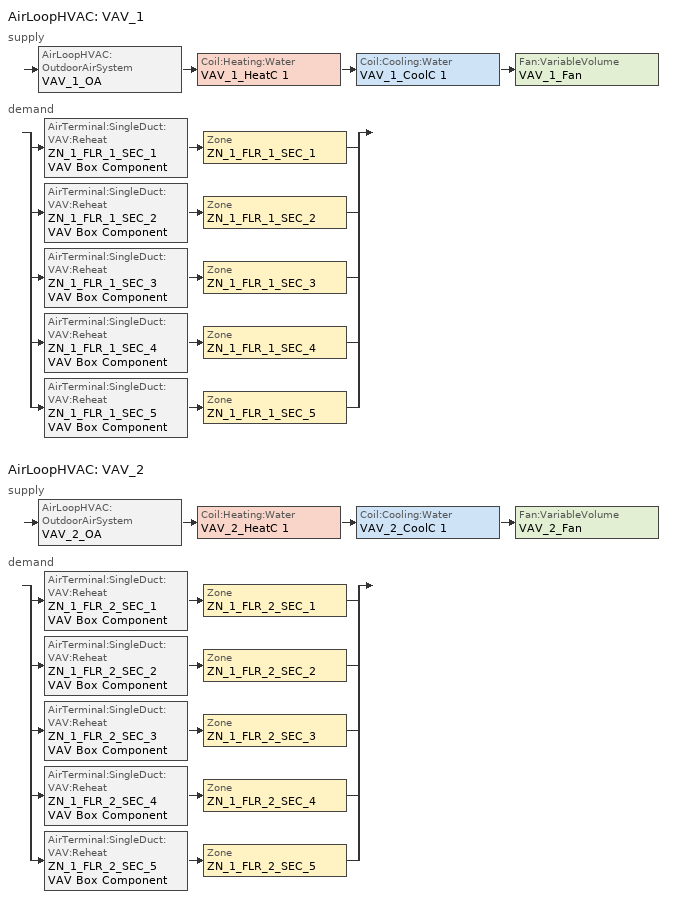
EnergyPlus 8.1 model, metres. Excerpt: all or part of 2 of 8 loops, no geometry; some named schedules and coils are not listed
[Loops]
AirLoopHVAC 'VAV_1'
 supply: AirLoopHVAC:OutdoorAirSystem 'VAV_1_OA' > Coil:Heating:Water 'VAV_1_HeatC 1' > Coil:Cooling:Water 'VAV_1_CoolC 1' > Fan:VariableVolume 'VAV_1_Fan'
 demand: split
  | AirTerminal:SingleDuct:VAV:Reheat 'ZN_1_FLR_1_SEC_1 VAV Box Component' > Zone 'ZN_1_FLR_1_SEC_1'
  | AirTerminal:SingleDuct:VAV:Reheat 'ZN_1_FLR_1_SEC_2 VAV Box Component' > Zone 'ZN_1_FLR_1_SEC_2'
  | AirTerminal:SingleDuct:VAV:Reheat 'ZN_1_FLR_1_SEC_3 VAV Box Component' > Zone 'ZN_1_FLR_1_SEC_3'
  | AirTerminal:SingleDuct:VAV:Reheat 'ZN_1_FLR_1_SEC_4 VAV Box Component' > Zone 'ZN_1_FLR_1_SEC_4'
  | AirTerminal:SingleDuct:VAV:Reheat 'ZN_1_FLR_1_SEC_5 VAV Box Component' > Zone 'ZN_1_FLR_1_SEC_5'
AirLoopHVAC 'VAV_2'
 supply: AirLoopHVAC:OutdoorAirSystem 'VAV_2_OA' > Coil:Heating:Water 'VAV_2_HeatC 1' > Coil:Cooling:Water 'VAV_2_CoolC 1' > Fan:VariableVolume 'VAV_2_Fan'
 demand: split
  | AirTerminal:SingleDuct:VAV:Reheat 'ZN_1_FLR_2_SEC_1 VAV Box Component' > Zone 'ZN_1_FLR_2_SEC_1'
  | AirTerminal:SingleDuct:VAV:Reheat 'ZN_1_FLR_2_SEC_2 VAV Box Component' > Zone 'ZN_1_FLR_2_SEC_2'
  | AirTerminal:SingleDuct:VAV:Reheat 'ZN_1_FLR_2_SEC_3 VAV Box Component' > Zone 'ZN_1_FLR_2_SEC_3'
  | AirTerminal:SingleDuct:VAV:Reheat 'ZN_1_FLR_2_SEC_4 VAV Box Component' > Zone 'ZN_1_FLR_2_SEC_4'
  | AirTerminal:SingleDuct:VAV:Reheat 'ZN_1_FLR_2_SEC_5 VAV Box Component' > Zone 'ZN_1_FLR_2_SEC_5'
[ZoneList]
OptStartZoneList VAV_1: ZN_1_FLR_1_SEC_1, ZN_1_FLR_1_SEC_2, ZN_1_FLR_1_SEC_3, ZN_1_FLR_1_SEC_4, ZN_1_FLR_1_SEC_5
OptStartZoneList VAV_2: ZN_1_FLR_2_SEC_1, ZN_1_FLR_2_SEC_2, ZN_1_FLR_2_SEC_3, ZN_1_FLR_2_SEC_4, ZN_1_FLR_2_SEC_5
[DesignSpecification:OutdoorAir] Outdoor Air Method=Flow/Area; Outdoor Air Flow per Person {m3/s-person}=0
Name | Outdoor Air Flow per Zone Floor Area {m3/s-m2}
SZ DSOA ZN_1_FLR_1_SEC_1; SZ DSOA ZN_1_FLR_2_SEC_1; SZ DSOA ZN_1_FLR_1_SEC_2; SZ DSOA ZN_1_FLR_2_SEC_2; SZ DSOA ZN_1_FLR_1_SEC_3; SZ DSOA ZN_1_FLR_2_SEC_3; SZ DSOA ZN_1_FLR_2_SEC_4; SZ DSOA ZN_1_FLR_1_SEC_5; SZ DSOA ZN_1_FLR_2_SEC_5 | 0.00043
SZ DSOA ZN_1_FLR_1_SEC_4 | 0.0016
[Sizing:Zone] Zone Cooling Design Supply Air Temperature Input Method=SupplyAirTemperature; Zone Cooling Design Supply Air Temperature {C}=12.8; Zone Heating Design Supply Air Temperature Input Method=SupplyAirTemperature; Zone Heating Design Supply Air Temperature {C}=40; Zone Cooling Design Supply Air Humidity Ratio {kgWater/kgDryAir}=0.0085; Zone Heating Design Supply Air Humidity Ratio {kgWater/kgDryAir}=0.008; Cooling Design Air Flow Method=DesignDay; Cooling Minimum Air Flow Fraction=0; Heating Design Air Flow Method=DesignDay; Heating Design Air Flow Rate {m3/s}=0
Name | Design Specification Outdoor Air Object
ZN_1_FLR_1_SEC_1 | SZ DSOA ZN_1_FLR_1_SEC_1
ZN_1_FLR_2_SEC_1 | SZ DSOA ZN_1_FLR_2_SEC_1
ZN_1_FLR_1_SEC_2 | SZ DSOA ZN_1_FLR_1_SEC_2
ZN_1_FLR_2_SEC_2 | SZ DSOA ZN_1_FLR_2_SEC_2
ZN_1_FLR_1_SEC_3 | SZ DSOA ZN_1_FLR_1_SEC_3
ZN_1_FLR_2_SEC_3 | SZ DSOA ZN_1_FLR_2_SEC_3
ZN_1_FLR_1_SEC_4 | SZ DSOA ZN_1_FLR_1_SEC_4
ZN_1_FLR_2_SEC_4 | SZ DSOA ZN_1_FLR_2_SEC_4
ZN_1_FLR_1_SEC_5 | SZ DSOA ZN_1_FLR_1_SEC_5
ZN_1_FLR_2_SEC_5 | SZ DSOA ZN_1_FLR_2_SEC_5
[Sizing:System] Type of Load to Size On=Sensible; Design Outdoor Air Flow Rate {m3/s}=autosize; Minimum System Air Flow Ratio=0.3; Preheat Design Temperature {C}=7; Preheat Design Humidity Ratio {kgWater/kgDryAir}=0.008; Precool Design Temperature {C}=12.8; Precool Design Humidity Ratio {kgWater/kgDryAir}=0.008; Central Cooling Design Supply Air Temperature {C}=12.8; Central Heating Design Supply Air Temperature {C}=12.8; Sizing Option=Coincident; 100% Outdoor Air in Cooling=No; 100% Outdoor Air in Heating=No; Central Cooling Design Supply Air Humidity Ratio {kgWater/kgDryAir}=0.0085; Central Heating Design Supply Air Humidity Ratio {kgWater/kgDryAir}=0.008; Cooling Design Air Flow Method=DesignDay; Cooling Design Air Flow Rate {m3/s}=0; Heating Design Air Flow Method=DesignDay; Heating Design Air Flow Rate {m3/s}=0; System Outdoor Air Method=ZoneSum
VAV_1; VAV_2
[ZoneControl:Thermostat] Control Type Schedule=Dual Zone Control Type Sched
Name | Zone or ZoneList | Control 1
ZN_1_FLR_1_SEC_1 Thermostat | ZN_1_FLR_1_SEC_1 | ZN_1_FLR_1_SEC_1 DualSPSched
ZN_1_FLR_2_SEC_1 Thermostat | ZN_1_FLR_2_SEC_1 | ZN_1_FLR_2_SEC_1 DualSPSched
ZN_1_FLR_1_SEC_2 Thermostat | ZN_1_FLR_1_SEC_2 | ZN_1_FLR_1_SEC_2 DualSPSched
ZN_1_FLR_2_SEC_2 Thermostat | ZN_1_FLR_2_SEC_2 | ZN_1_FLR_2_SEC_2 DualSPSched
ZN_1_FLR_1_SEC_3 Thermostat | ZN_1_FLR_1_SEC_3 | ZN_1_FLR_1_SEC_3 DualSPSched
ZN_1_FLR_2_SEC_3 Thermostat | ZN_1_FLR_2_SEC_3 | ZN_1_FLR_2_SEC_3 DualSPSched
ZN_1_FLR_1_SEC_4 Thermostat | ZN_1_FLR_1_SEC_4 | ZN_1_FLR_1_SEC_4 DualSPSched
ZN_1_FLR_2_SEC_4 Thermostat | ZN_1_FLR_2_SEC_4 | ZN_1_FLR_2_SEC_4 DualSPSched
ZN_1_FLR_1_SEC_5 Thermostat | ZN_1_FLR_1_SEC_5 | ZN_1_FLR_1_SEC_5 DualSPSched
ZN_1_FLR_2_SEC_5 Thermostat | ZN_1_FLR_2_SEC_5 | ZN_1_FLR_2_SEC_5 DualSPSched
[ThermostatSetpoint:DualSetpoint] Heating Setpoint Temperature Schedule=HTGSETP_SCH_Base_ExtendedHVAC; Cooling Setpoint Temperature Schedule=CLGSETP_SCH_Base_ExtendedHVAC
ZN_1_FLR_1_SEC_1 DualSPSched; ZN_1_FLR_2_SEC_1 DualSPSched; ZN_1_FLR_1_SEC_2 DualSPSched; ZN_1_FLR_2_SEC_2 DualSPSched; ZN_1_FLR_1_SEC_3 DualSPSched; ZN_1_FLR_2_SEC_3 DualSPSched; ZN_1_FLR_1_SEC_4 DualSPSched; ZN_1_FLR_2_SEC_4 DualSPSched; ZN_1_FLR_1_SEC_5 DualSPSched; ZN_1_FLR_2_SEC_5 DualSPSched
[AirTerminal:SingleDuct:VAV:Reheat] Availability Schedule=ALWAYS_ON; Zone Minimum Air Flow Input Method=Constant; Constant Minimum Air Flow Fraction=0.4; Maximum Hot Water or Steam Flow Rate {m3/s}=AUTOSIZE; Minimum Hot Water or Steam Flow Rate {m3/s}=0; Convergence Tolerance=0.001; Damper Heating Action=Normal
Name | Maximum Air Flow Rate {m3/s} | Reheat Coil
ZN_1_FLR_1_SEC_1 VAV Box Component | 1.65777 | ZN_1_FLR_1_SEC_1 VAV Box Reheat Coil
ZN_1_FLR_2_SEC_1 VAV Box Component | 4.80185 | ZN_1_FLR_2_SEC_1 VAV Box Reheat Coil
ZN_1_FLR_1_SEC_2 VAV Box Component | 1.89202 | ZN_1_FLR_1_SEC_2 VAV Box Reheat Coil
ZN_1_FLR_2_SEC_2 VAV Box Component | 5.08592 | ZN_1_FLR_2_SEC_2 VAV Box Reheat Coil
ZN_1_FLR_1_SEC_3 VAV Box Component | 1.60603 | ZN_1_FLR_1_SEC_3 VAV Box Reheat Coil
ZN_1_FLR_2_SEC_3 VAV Box Component | 4.69054 | ZN_1_FLR_2_SEC_3 VAV Box Reheat Coil
ZN_1_FLR_1_SEC_4 VAV Box Component | 2.79746 | ZN_1_FLR_1_SEC_4 VAV Box Reheat Coil
ZN_1_FLR_2_SEC_4 VAV Box Component | 5.17415 | ZN_1_FLR_2_SEC_4 VAV Box Reheat Coil
ZN_1_FLR_1_SEC_5 VAV Box Component | 7.34184 | ZN_1_FLR_1_SEC_5 VAV Box Reheat Coil
ZN_1_FLR_2_SEC_5 VAV Box Component | 24.6747 | ZN_1_FLR_2_SEC_5 VAV Box Reheat Coil
[Zone equipment]
ZN_1_FLR_1_SEC_1: ZN_1_FLR_1_SEC_1 VAV Box Component
ZN_1_FLR_2_SEC_1: ZN_1_FLR_2_SEC_1 VAV Box Component
ZN_1_FLR_1_SEC_2: ZN_1_FLR_1_SEC_2 VAV Box Component
ZN_1_FLR_2_SEC_2: ZN_1_FLR_2_SEC_2 VAV Box Component
ZN_1_FLR_1_SEC_3: ZN_1_FLR_1_SEC_3 VAV Box Component
ZN_1_FLR_2_SEC_3: ZN_1_FLR_2_SEC_3 VAV Box Component
ZN_1_FLR_1_SEC_4: ZN_1_FLR_1_SEC_4 VAV Box Component
ZN_1_FLR_2_SEC_4: ZN_1_FLR_2_SEC_4 VAV Box Component
ZN_1_FLR_1_SEC_5: ZN_1_FLR_1_SEC_5 Exhaust Fan, ZN_1_FLR_1_SEC_5 VAV Box Component
ZN_1_FLR_2_SEC_5: ZN_1_FLR_2_SEC_5 Exhaust Fan, ZN_1_FLR_2_SEC_5 VAV Box Component
[Fan:VariableVolume] Fan Total Efficiency=0.42; Pressure Rise {Pa}=1500; Fan Power Minimum Flow Rate Input Method=FixedFlowRate; Fan Power Minimum Air Flow Rate {m3/s}=0; Motor Efficiency=0.64; Motor In Airstream Fraction=0.25; Fan Power Coefficient 1=0.0704289; Fan Power Coefficient 2=0.38533; Fan Power Coefficient 3=-0.460864; Fan Power Coefficient 4=1.0092; Fan Power Coefficient 5=0
Name | Availability Schedule | Maximum Flow Rate {m3/s}
VAV_1_Fan | HVACOperationSchd VAV_1 | 13.57617
VAV_2_Fan | HVACOperationSchd VAV_2 | 40.9824
[Fan:ZoneExhaust] Availability Schedule=ExFanOperSchd; Fan Total Efficiency=0.45; Pressure Rise {Pa}=187.5; Maximum Flow Rate {m3/s}=1.06
ZN_1_FLR_1_SEC_5 Exhaust Fan; ZN_1_FLR_2_SEC_5 Exhaust Fan
[Coil:Cooling:Water] Availability Schedule=ALWAYS_ON; Design Water Flow Rate {m3/s}=autosize; Design Air Flow Rate {m3/s}=AUTOSIZE; Design Inlet Water Temperature {C}=AUTOSIZE; Design Inlet Air Temperature {C}=AUTOSIZE; Design Outlet Air Temperature {C}=AUTOSIZE; Design Inlet Air Humidity Ratio {kgWater/kgDryAir}=AUTOSIZE; Design Outlet Air Humidity Ratio {kgWater/kgDryAir}=AUTOSIZE; Type of Analysis=SimpleAnalysis; Heat Exchanger Configuration=CrossFlow
VAV_1_CoolC 1; VAV_2_CoolC 1
[Coil:Heating:Water] Availability Schedule=ALWAYS_ON; U-Factor Times Area Value {W/K}=AUTOSIZE; Maximum Water Flow Rate {m3/s}=AUTOSIZE; Performance Input Method=UFactorTimesAreaAndDesignWaterFlowRate
VAV_1_HeatC 1; VAV_2_HeatC 1
[Controller:WaterCoil] Control Variable=Temperature; Actuator Variable=Flow; Maximum Actuated Flow {m3/s}=AUTOSIZE; Minimum Actuated Flow {m3/s}=0
Name | Action | Controller Convergence Tolerance {deltaC}
VAV_1_HeatC 1_Controller; VAV_2_HeatC 1_Controller | Normal | 0.0001
VAV_1_CoolC 1_Controller; VAV_2_CoolC 1_Controller | Reverse | autosize
[Controller:OutdoorAir] Minimum Outdoor Air Flow Rate {m3/s}=AUTOSIZE; Maximum Outdoor Air Flow Rate {m3/s}=AUTOSIZE; Economizer Control Type=NoEconomizer; Economizer Control Action Type=ModulateFlow; Economizer Maximum Limit Enthalpy {J/kg}=55824; Lockout Type=NoLockout; Minimum Limit Type=FixedMinimum; Minimum Outdoor Air Schedule=MinOA_Sched_Base; Minimum Fraction of Outdoor Air Schedule=MinOAFracSch_Base; Maximum Fraction of Outdoor Air Schedule=MaxOAFracSch_Adv; Control High Indoor Humidity Based on Outdoor Humidity Ratio=No
VAV_1_OA_Controller; VAV_2_OA_Controller
[AirLoopHVAC] Design Supply Air Flow Rate {m3/s}=AUTOSIZE
VAV_1; VAV_2
[AirLoopHVAC:ReturnPlenum]
Name | Zone
ZN_1_FLR_1_Return_Plenum | ZN_1_FLR_1_Plenum
ZN_1_FLR_2_Return_Plenum | ZN_1_FLR_2_Plenum
[EnergyManagementSystem:Sensor]
Name | Output:Variable or Output:Meter Index Key | Output:Variable or Output:Meter
VAV1_MA_Temp | VAV_1_OA-VAV_1_HeatC 1Node | System Node Temperature
VAV2_MA_Temp | VAV_2_OA-VAV_2_HeatC 1Node | System Node Temperature
VAV1_Sec1_Htg | ZN_1_FLR_1_SEC_1 VAV Box Reheat Coil | Heating Coil Heating Rate
VAV1_Sec2_Htg | ZN_1_FLR_1_SEC_2 VAV Box Reheat Coil | Heating Coil Heating Rate
VAV1_Sec3_Htg | ZN_1_FLR_1_SEC_3 VAV Box Reheat Coil | Heating Coil Heating Rate
VAV1_Sec4_Htg | ZN_1_FLR_1_SEC_4 VAV Box Reheat Coil | Heating Coil Heating Rate
VAV1_Sec5_Htg | ZN_1_FLR_1_SEC_5 VAV Box Reheat Coil | Heating Coil Heating Rate
VAV2_Sec1_Htg | ZN_1_FLR_2_SEC_1 VAV Box Reheat Coil | Heating Coil Heating Rate
VAV2_Sec2_Htg | ZN_1_FLR_2_SEC_2 VAV Box Reheat Coil | Heating Coil Heating Rate
VAV2_Sec3_Htg | ZN_1_FLR_2_SEC_3 VAV Box Reheat Coil | Heating Coil Heating Rate
VAV2_Sec4_Htg | ZN_1_FLR_2_SEC_4 VAV Box Reheat Coil | Heating Coil Heating Rate
VAV2_Sec5_Htg | ZN_1_FLR_2_SEC_5 VAV Box Reheat Coil | Heating Coil Heating Rate
[EnergyManagementSystem:Actuator] Actuated Component Type=System Node Setpoint; Actuated Component Control Type=Temperature Setpoint
Name | Actuated Component Unique
VAV1_HeatC_TempSP | VAV_1_HeatC 1-VAV_1_CoolC 1Node
VAV2_HeatC_TempSP | VAV_2_HeatC 1-VAV_2_CoolC 1Node
[EnergyManagementSystem:Program]
PumpRunCtl2: IF CH2_Status==0; SET Chiller2PumpStatus = 0; SET Chiller2PumpFlow = 0; ELSE; SET Chiller2PumpStatus = 1; SET Chiller2PumpFlow = Chiller2PumpDesignFlow; ENDIF; IF B2_Status==0; SET Boiler2PumpStatus=0; SET Boiler2PumpFlow=0; ELSE; SET Boiler2PumpStatus = 1; SET Boiler2PumpFlow = Boiler2PumpDesignFlow; ENDIF; IF CH1_Status>0; SET Pump_Sch_Actuator2 = 1; ELSE; SET Pump_Sch_Actuator2= 0; ENDIF
Optimal_Stop: SET SaturdayHVACEnd=18-DaylightSavings; SET WeekdayHVACEnd=22-DaylightSavings; SET MinimumEarlyStop=1; SET HSetpOcc=21.7; SET HSetback=18.3; SET CSetpOcc=22.8; SET CSetback=26.7; IF DayOfWeek==7; SET MinimumStop=SaturdayHVACEnd-MinimumEarlyStop; ENDIF; IF DayOfWeek<7 && DayOfWeek>1 && Holiday==0; SET MinimumStop=WeekdayHVACEnd-MinimumEarlyStop; ENDIF; SET HVAC_OP=NULL; SET HSet=NULL; SET CSet=Null; SET MinOA=Null; SET Infil=Null; IF  CurrentTime>=MinimumStop && DayOfWeek>1 && Holiday==0; IF  OAT<=2 || OAT>28; SET HourPlus=MinimumEarlyStop; ELSEIF OAT<=12; SET HourPlus= MinimumEarlyStop*(12-OAT)/10; ELSEIF OAT<=18; SET HourPlus=0; ELSE; SET HourPlus = MinimumEarlyStop*(OAT-18)/10; ENDIF; IF CurrentTime<=MinimumStop+HourPlus; SET HVAC_OP=1; SET HSet=HSetpOcc; SET CSet=CSetpOcc; SET Infil=0.25; SET MinOA=0.15; ELSE; SET HVAC_OP=0; SET HSet=HSetback; SET CSet=CSetback; SET Infil=1; SET MinOA=0.1; ENDIF; ENDIF
[EnergyManagementSystem:OutputVariable] Type of Data in Variable=Averaged; Update Frequency=SystemTimestep; EMS Program or Subroutine=Optimal_Stop
Name | EMS Variable
HVAC_OP | HVAC_OP
HSet | HSet
CSet | CSet
MinimumStop | MinimumStop
HourPlus | HourPlus
OAT | OAT
[AvailabilityManager:OptimumStart] Applicability Schedule=Optimal Start Availability Schd; Control Type=MaximumofZoneList; Maximum Value for Optimum Start Time {hr}=3; Control Algorithm=AdaptiveASHRAE; Constant Temperature Gradient during Cooling {deltaC/hr}=3; Constant Temperature Gradient during Heating {deltaC/hr}=2; Initial Temperature Gradient during Cooling {deltaC/hr}=3; Initial Temperature Gradient during Heating {deltaC/hr}=2; Number of Previous Days {days}=2
Name | Fan Schedule | Control Zone | Zone List
VAV_1 Optimal Start | HVACOperationSchd VAV_1 | ZN_1_FLR_1_SEC_1 | OptStartZoneList VAV_1
VAV_2 Optimal Start | HVACOperationSchd VAV_2 | ZN_1_FLR_2_SEC_1 | OptStartZoneList VAV_2
[AvailabilityManager:NightCycle] Applicability Schedule=Night Cycle Availability; Control Type=CycleOnAny; Thermostat Tolerance {deltaC}=1; Cycling Run Time {s}=1800
Name | Fan Schedule Nam | Fan Schedule
VAV_1 Availability Manager | HVACOperationSchd VAV_1
VAV_2 Availability Manager |  | HVACOperationSchd VAV_2
VAV_3 Availability Manager |  | HVACOperationSchd VAV_3
[SetpointManager:Scheduled] Control Variable=Temperature; Schedule=Fixed-Supply-Air-Temp-Sch
Name | Setpoint Node or NodeList
VAV_1 SAT setpoint | VAV_1 Supply Equipment Outlet Node
VAV_2 SAT setpoint | VAV_2 Supply Equipment Outlet Node
[SetpointManager:MixedAir] Control Variable=Temperature
Name | Setpoint Node or NodeList
VAV_1_HeatC 1 SAT Manager | VAV_1_HeatC 1-VAV_1_CoolC 1Node
VAV_1_CoolC 1 SAT Manager | VAV_1_CoolC 1-VAV_1_FanNode
VAV_1_OAMixed Air Temp Manager | VAV_1_OA-VAV_1_HeatC 1Node
VAV_2_HeatC 1 SAT Manager | VAV_2_HeatC 1-VAV_2_CoolC 1Node
VAV_2_CoolC 1 SAT Manager | VAV_2_CoolC 1-VAV_2_FanNode
VAV_2_OAMixed Air Temp Manager | VAV_2_OA-VAV_2_HeatC 1Node
[ElectricLoadCenter:Transformer]
Transformer 1: Availability Schedule=ALWAYS_ON; Transformer Usage=PowerInFromGrid; Rated Capacity {VA}=300000; Phase=3; Conductor Material=Aluminum; Full Load Temperature Rise {C}=150; Fraction of Eddy Current Losses=0.1; Performance Input Method=NominalEfficiency; Nameplate Efficiency=0.95; Per Unit Load for Nameplate Efficiency=0.35; Reference Temperature for Nameplate Efficiency {C}=75; Consider Transformer Loss for Utility Cost=Yes; Meter 1=InteriorEquipment:Electricity
[FaultModel:TemperatureSensorOffset:OutdoorAir] Availability Schedule=ALWAYS_ON; Temperature Sensor Offset {deltaC}=3
Name | Controller Object
VAV1 OA Sensor Bias | VAV_1_OA_Controller
VAV2 OA Sensor Bias | VAV_2_OA_Controller
[FaultModel:TemperatureSensorOffset:ReturnAir] Availability Schedule=ALWAYS_ON; Temperature Sensor Offset {deltaC}=-3
Name | Controller Object
VAV1 RA Sensor Bias | VAV_1_OA_Controller
VAV2 RA Sensor Bias | VAV_2_OA_Controller
[UtilityCost:Tariff]
Name | Output Meter | Conversion Factor Choice | Time of Use Period Schedule | Season Schedule | Demand Window Length | Monthly Charge or Variable | Group
VirginiaElec_GS-3LargeOnPeak | Electricity:Facility | kWh | VirginiaElectTOUSched | VirginiaElectSeasonSched | HalfHour | 119.8 | Comm Elect
VirginiaElec_GS-2MediumDemand; VirginiaElec_GS-1SmallGenServ | Electricity:Facility | kWh |  | VirginiaElectSeasonSched | HalfHour | 11.47 | Comm Elect
VA_EIAMonthlyRateGas | Gas:Facility | MCF |  |  |  | 0 | Comm Gas
[UtilityCost:Qualify] Variable=TotalDemand; Season=Annual; Threshold Test=Count
Name | Tariff | Qualify Type | Threshold Value or Variable | Number of Months
MinDemand500kw | VirginiaElec_GS-3LargeOnPeak | Minimum | 500 | 12
MaxDemand500kw | VirginiaElec_GS-2MediumDemand | Maximum | 500 | 1
MinDemand30kw | VirginiaElec_GS-2MediumDemand | Minimum | 30 | 12
MaxDemand30kw | VirginiaElec_GS-1SmallGenServ | Maximum | 30 | 1
[UtilityCost:Charge:Simple] Season=Annual
Name | Tariff | Source Variable | Category Variable | Cost per Unit Value or Variable
AnnualOn-PeakEnergyCharge | VirginiaElec_GS-3LargeOnPeak | PeakEnergy | EnergyCharges | 0.004
AnnualOffPeakEnergyCharge | VirginiaElec_GS-3LargeOnPeak | OffPeakEnergy | EnergyCharges | 0.0027
AnnualAllDayAEnergyCharge | VirginiaElec_GS-3LargeOnPeak | totalEnergy | EnergyCharges | 0.0176
AnnualAllDayBEnergyCharge | VirginiaElec_GS-3LargeOnPeak | totalEnergy | EnergyCharges | 0.0014
AnnualDistributionDemandCharge | VirginiaElec_GS-3LargeOnPeak | totalDemand | DemandCharges | 2.12
OnPeakElectSuppyDemandCharge | VirginiaElec_GS-3LargeOnPeak | peakDemand | DemandCharges | 12.154
AnnualElecSupplyAdjDemandCharge | VirginiaElec_GS-3LargeOnPeak | totalDemand | DemandCharges | -0.64
taxofsixPercent | VirginiaElec_GS-3LargeOnPeak | SubTotal | Taxes | 0.06
AnnualFuelRiderAEnergyCharge | VirginiaElec_GS-2MediumDemand | totalEnergy | EnergyCharges | 0.0176
AnnualFuelRiderBEnergyCharge | VirginiaElec_GS-2MediumDemand | totalEnergy | EnergyCharges | 0.0014
AnnualDistributionDemandCharge | VirginiaElec_GS-2MediumDemand | totalDemand | DemandCharges | 3.387
[Schedule:Compact]
MinOAFracSch_Base: Through: 12/31, For: Weekdays, Until: 05:00, 0.15, Until: 22:00, 0.15, Until: 24:00, 0.15, For: Saturday, Until: 05:00, 0.15, Until: 18:00, 0.15, Until: 24:00, 0.15, For: SummerDesignDay WinterDesignDay, Until: 05:00, 0.15, Until: 22:00, 0.15, Until: 24:00, 0.15, For: Sunday Holidays AllOtherDays, Until: 05:00, 0.15, Until: 18:00, 0.15, Until: 24:00, 0.15
MaxOAFracSch_Adv: Through: 12/31, For: AllDays, Until: 24:00, 0.95
HVACOperationSchd VAV_1; HVACOperationSchd VAV_2: Through: 12/31, For: Weekdays SummerDesignDay WinterDesignDay, Until: 08:00, 0, Until: 22:00, 1, Until: 24:00, 0, For: Saturday, Until: 08:00, 0, Until: 18:00, 1, Until: 24:00, 0, For: Sunday Holidays AllOtherDays, Until: 07:00, 0, Until: 18:00, 0, Until: 24:00, 0
Optimal Start Availability Schd: Through: 12/31, For: Weekdays SummerDesignDay WinterDesignDay, Until: 05:00, 0, Until: 8:00, 1, Until: 24:00, 0, For: Saturday, Until: 05:00, 0, Until: 08:00, 1, Until: 24:00, 0, For: Sunday Holidays AllOtherDays, Until: 07:00, 0, Until: 18:00, 0, Until: 24:00, 0
ExFanOperSchd: Through: 12/31, For: Weekdays SummerDesignDay WinterDesignDay, Until: 05:00, 1, Until: 22:00, 1, Until: 24:00, 1, For: Saturday, Until: 05:00, 1, Until: 18:00, 1, Until: 24:00, 1, For: Sunday Holidays AllOtherDays, Until: 24:00, 1
HTGSETP_SCH_Base_ExtendedHVAC: Through: 12/31, For: Weekdays, Until: 05:00, 18.3, Until: 06:00, 19.3, Until: 07:00, 20.3, Until: 22:00, 21.7, Until: 24:00, 18.3, For: SummerDesignDay, Until: 24:00, 18.3, For: WinterDesignDay, Until: 05:00, 18.3, Until: 06:00, 19.3, Until: 07:00, 20.3, Until: 22:00, 21.7, Until: 24:00, 18.3, For: Saturday, Until: 05:00, 18.3, Until: 06:00, 19.3, Until:  07:00, 20.3, Until: 18:00, 21.7, Until: 24:00, 18.3, For: Sunday Holidays AllOtherDays, Until: 24:00, 18.3
CLGSETP_SCH_Base_ExtendedHVAC: Through: 12/31, For: Weekdays, Until: 05:00, 26.7, Until: 06:00, 25.2, Until: 07:00, 23.9, Until: 22:00, 22.8, Until: 24:00, 26.7, For: Saturday, Until: 05:00, 26.7, Until: 06:00, 25.2, Until: 07:00, 23.9, Until: 18:00, 22.8, Until: 24:00, 26.7, For: SummerDesignDay, Until: 05:00, 26.7, Until: 06:00, 25.2, Until: 07:00, 23.9, Until: 22:00, 22.8, Until: 24:00, 26.7, For: WinterDesignDay, Until: 24:00, 26.7, For: Sunday Holidays AllOtherDays, Until: 24:00, 26.7
ALWAYS_ON; MinOA_Sched_Base: Through: 12/31, For: AllDays, Until: 24:00, 1
Dual Zone Control Type Sched: Through: 12/31, For: AllDays, Until: 24:00, 4
Fixed-Supply-Air-Temp-Sch: Through: 12/31, For: AllDays, Until: 24:00, 12.8
